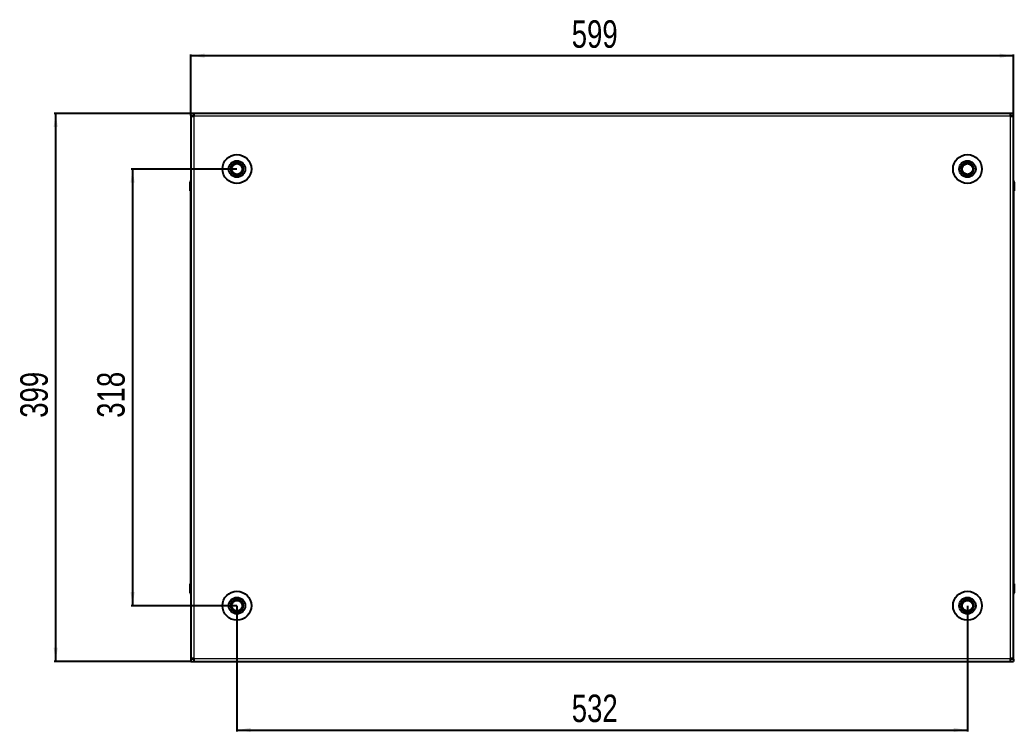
# Model space of a CAD drawing. Header units: millimetres. Extents: x 899 to 2755, y 934 to 1816.
# Drawn here: x 899 to 1623, y 1243 to 1762 of the extents above; entities that cross this region are included whole.
import ezdxf

# ---------------------------------------------------------------- set-up
doc = ezdxf.new("R2010")
doc.units = ezdxf.units.MM
doc.layers.add('FORMAT', color=7, linetype='Continuous')
doc.styles.add('SLDTEXTSTYLE0', font='TXT', dxfattribs={"width": 0.75})
doc.dimstyles.new('SLDDIMSTYLE0', dxfattribs={"dimtxt": 20, "dimasz": 10, "dimexe": 0, "dimexo": 0.0625, "dimgap": 5, "dimtad": 2, "dimdec": 1, "dimrnd": 1e-09, "dimzin": 12, "dimdsep": 46, "dimtxsty": 'SLDTEXTSTYLE0', "dimsah": 1, "dimcen": 0.09, "dimadec": 0, "dimazin": 3, "dimtfac": 1, "dimtofl": 0, "dimtmove": 0, "dimatfit": 3, "dimfxl": 0, "dimfrac": 2, "dimtolj": 1, "dimtzin": 12, "dimarcsym": 0})

# ---------------------------------------------------------------- blocks, each defined once
blk = doc.blocks.new('_D')
at = {"layer": 'FORMAT'}
for p, q in [((1023.96, 1693.43), (924.47, 1693.43)), ((925.47, 1294.43), (925.47, 1693.43)), ((1023.96, 1294.43), (924.47, 1294.43))]:
    blk.add_line(p, q, dxfattribs=at)
for points in [[(925.47, 1693.43), (923.93, 1683.43), (927.01, 1683.43)], [(925.47, 1294.43), (927.01, 1304.43), (923.93, 1304.43)]]:
    blk.add_solid(points, dxfattribs=at)
at = {"layer": 'FORMAT', "insert": (899.69, 1471.77), "char_height": 20, "attachment_point": 1, "rotation": 90, "style": 'SLDTEXTSTYLE0'}
blk.add_mtext('399', dxfattribs=at)
blk = doc.blocks.new('_D_1')
at = {"layer": 'FORMAT'}
for p, q in [((1023.97, 1693.44), (1023.97, 1736.43)), ((1622.97, 1735.43), (1023.97, 1735.43)), ((1622.97, 1693.44), (1622.97, 1736.43))]:
    blk.add_line(p, q, dxfattribs=at)
for points in [[(1023.97, 1735.43), (1033.97, 1733.9), (1033.97, 1736.97)], [(1622.97, 1735.43), (1612.97, 1736.97), (1612.97, 1733.9)]]:
    blk.add_solid(points, dxfattribs=at)
at = {"layer": 'FORMAT', "insert": (1301.3, 1761.22), "char_height": 20, "attachment_point": 1, "style": 'SLDTEXTSTYLE0'}
blk.add_mtext('599', dxfattribs=at)
blk = doc.blocks.new('_D_2')
at = {"layer": 'FORMAT'}
for p, q in [((1057.47, 1334.92), (1057.47, 1243.43)), ((1589.47, 1334.92), (1589.47, 1243.43)), ((1057.47, 1244.43), (1589.47, 1244.43))]:
    blk.add_line(p, q, dxfattribs=at)
for points in [[(1057.47, 1244.43), (1067.47, 1242.9), (1067.47, 1245.97)], [(1589.47, 1244.43), (1579.47, 1245.97), (1579.47, 1242.9)]]:
    blk.add_solid(points, dxfattribs=at)
at = {"layer": 'FORMAT', "insert": (1301.3, 1270.22), "char_height": 20, "attachment_point": 1, "style": 'SLDTEXTSTYLE0'}
blk.add_mtext('532', dxfattribs=at)
blk = doc.blocks.new('_D_3')
at = {"layer": 'FORMAT'}
for p, q in [((1057.46, 1652.93), (980.47, 1652.93)), ((981.47, 1652.93), (981.47, 1334.93)), ((1057.46, 1334.93), (980.47, 1334.93))]:
    blk.add_line(p, q, dxfattribs=at)
for points in [[(981.47, 1652.93), (979.93, 1642.93), (983.01, 1642.93)], [(981.47, 1334.93), (983.01, 1344.93), (979.93, 1344.93)]]:
    blk.add_solid(points, dxfattribs=at)
at = {"layer": 'FORMAT', "insert": (955.69, 1471.77), "char_height": 20, "attachment_point": 1, "rotation": 90, "style": 'SLDTEXTSTYLE0'}
blk.add_mtext('318', dxfattribs=at)

msp = doc.modelspace()

# ---------------------------------------------------------------- linework, layer by layer
at = {"color": 7, "linetype": 'Continuous', "lineweight": 25}
for p, q in [((1023.97, 1691.93), (1023.97, 1693.43)), ((1026.07, 1693.43), (1023.97, 1693.43)), ((1023.97, 1691.93), (1026.07, 1691.93)), ((1023.97, 1691.93), (1023.97, 1691.33)), ((1023.97, 1691.33), (1023.97, 1296.53)), ((1023.97, 1691.33), (1026.07, 1691.33)), ((1620.87, 1693.43), (1026.07, 1693.43)), ((1026.07, 1693.43), (1026.07, 1691.33)), ((1620.87, 1691.33), (1620.87, 1693.43)), ((1622.97, 1693.43), (1620.87, 1693.43)), ((1620.87, 1691.93), (1622.97, 1691.93)), ((1620.87, 1691.33), (1622.97, 1691.33)), ((1622.97, 1691.93), (1622.97, 1693.43)), ((1622.97, 1691.33), (1622.97, 1691.93)), ((1622.97, 1296.53), (1622.97, 1691.33)), ((1622.97, 1644.76), (1622.97, 1644.76)), ((1023.47, 1643.43), (1023.47, 1636.93)), ((1023.47, 1636.93), (1023.47, 1643.43)), ((1023.47, 1636.93), (1023.47, 1636.93)), ((1023.97, 1636.93), (1023.47, 1636.93)), ((1023.62, 1636.93), (1023.62, 1350.93)), ((1622.97, 1636.93), (1623.47, 1636.93)), ((1623.32, 1350.93), (1623.32, 1636.93)), ((1623.47, 1643.43), (1623.47, 1636.93)), ((1623.47, 1636.93), (1623.47, 1643.43)), ((1623.47, 1636.93), (1623.47, 1636.93)), ((1623.47, 1636.93), (1623.47, 1636.93)), ((1023.47, 1350.93), (1023.47, 1350.93)), ((1023.47, 1344.43), (1023.47, 1350.93)), ((1023.47, 1350.93), (1023.47, 1350.93)), ((1023.47, 1350.93), (1023.47, 1344.43)), ((1023.97, 1350.93), (1023.47, 1350.93)), ((1622.97, 1350.93), (1623.47, 1350.93)), ((1623.47, 1350.93), (1623.47, 1350.93)), ((1623.47, 1344.43), (1623.47, 1350.93)), ((1623.47, 1350.93), (1623.47, 1344.43)), ((1023.97, 1343.11), (1023.97, 1343.11)), ((1026.07, 1296.53), (1023.97, 1296.53)), ((1023.97, 1296.53), (1023.97, 1295.93)), ((1026.07, 1296.53), (1026.07, 1294.43)), ((1622.97, 1296.53), (1620.87, 1296.53)), ((1620.87, 1294.43), (1620.87, 1296.53)), ((1622.97, 1295.93), (1622.97, 1296.53)), ((1023.97, 1295.93), (1023.97, 1294.43)), ((1026.07, 1295.93), (1023.97, 1295.93)), ((1023.97, 1294.43), (1026.07, 1294.43)), ((1026.07, 1294.43), (1620.87, 1294.43)), ((1622.97, 1295.93), (1620.87, 1295.93)), ((1620.87, 1294.43), (1622.97, 1294.43)), ((1622.97, 1295.93), (1622.97, 1294.43))]:
    msp.add_line(p, q, dxfattribs=at)
at = {"color": 8, "linetype": 'Continuous', "lineweight": 18}
for p, q in [((1026.07, 1691.33), (1026.07, 1296.53)), ((1620.87, 1691.33), (1026.07, 1691.33)), ((1620.87, 1296.53), (1620.87, 1691.33)), ((1023.97, 1643.43), (1023.47, 1643.43)), ((1622.97, 1643.43), (1623.47, 1643.43)), ((1023.97, 1344.43), (1023.47, 1344.43)), ((1622.97, 1344.43), (1623.47, 1344.43)), ((1026.07, 1296.53), (1620.87, 1296.53))]:
    msp.add_line(p, q, dxfattribs=at)
at = {"color": 7, "linetype": 'Continuous', "lineweight": 25}
for centre, radius in [((1057.47, 1652.93), 10.5), ((1057.47, 1652.93), 6), ((1589.47, 1652.93), 10.5), ((1589.47, 1652.93), 6), ((1057.47, 1652.93), 3.9), ((1589.47, 1652.93), 3.9), ((1057.47, 1334.93), 10.5), ((1057.47, 1334.93), 6), ((1589.47, 1334.93), 10.5), ((1589.47, 1334.93), 6), ((1057.47, 1334.93), 3.9), ((1589.47, 1334.93), 3.9)]:
    msp.add_circle(centre, radius, dxfattribs=at)
for centre, radius, start, end in [((1057.47, 1652.93), 4.62, 120, 180), ((1057.47, 1652.93), 4.62, 180, 240), ((1057.47, 1652.93), 4.62, 60, 120), ((1057.47, 1652.93), 4.62, 360, 60), ((1057.47, 1652.93), 4.62, 300, 360), ((1589.47, 1652.93), 4.62, 120, 180), ((1589.47, 1652.93), 4.62, 180, 240), ((1589.47, 1652.93), 4.62, 60, 120), ((1589.47, 1652.93), 4.62, 360, 60), ((1589.47, 1652.93), 4.62, 300, 360), ((1025.47, 1643.43), 2, 138.57492, 180), ((1025.47, 1643.43), 2, 138.59038, 180), ((1057.47, 1652.93), 4.62, 240, 300), ((1589.47, 1652.93), 4.62, 240, 300), ((1621.47, 1643.43), 2, 33.94202, 41.40962), ((1621.47, 1643.43), 2, 0, 41.40962), ((1621.47, 1643.43), 2, 360, 18.58003), ((1025.47, 1344.43), 2, 180, 221.39416), ((1057.47, 1334.93), 4.62, 60, 120), ((1589.47, 1334.93), 4.62, 60, 120), ((1621.47, 1344.43), 2, 318.57492, 360), ((1621.47, 1344.43), 2, 318.59038, 0), ((1057.47, 1334.93), 4.62, 120, 180), ((1057.47, 1334.93), 4.62, 180, 240), ((1057.47, 1334.93), 4.62, 0, 60), ((1057.47, 1334.93), 4.62, 300, 0), ((1589.47, 1334.93), 4.62, 120, 180), ((1589.47, 1334.93), 4.62, 180, 240), ((1589.47, 1334.93), 4.62, 0, 60), ((1589.47, 1334.93), 4.62, 300, 0), ((1057.47, 1334.93), 4.62, 240, 300), ((1589.47, 1334.93), 4.62, 240, 300)]:
    msp.add_arc(centre, radius, start, end, dxfattribs=at)
for points, knots in [([(1052.85, 1652.93), (1053.18, 1653.51), (1053.75, 1654.49), (1054.57, 1655.91), (1054.98, 1656.62), (1055.16, 1656.93)], [0, 0, 0, 0, 0.439131, 0.751378, 1, 1, 1, 1]), ([(1055.16, 1648.93), (1054.83, 1649.51), (1054.26, 1650.49), (1053.44, 1651.91), (1053.03, 1652.62), (1052.85, 1652.93)], [0, 0, 0, 0, 0.439131, 0.751378, 1, 1, 1, 1]), ([(1055.16, 1656.93), (1055.36, 1656.93), (1056.07, 1656.93), (1057.37, 1656.93), (1058.76, 1656.93), (1059.51, 1656.93), (1059.78, 1656.93)], [0, 0, 0, 0, 0.139329, 0.48527, 0.816356, 1, 1, 1, 1]), ([(1059.78, 1656.93), (1060.11, 1656.36), (1060.68, 1655.38), (1061.5, 1653.96), (1061.91, 1653.25), (1062.09, 1652.93)], [0, 0, 0, 0, 0.439131, 0.751378, 1, 1, 1, 1]), ([(1062.09, 1652.93), (1061.76, 1652.36), (1061.19, 1651.38), (1060.37, 1649.96), (1059.96, 1649.25), (1059.78, 1648.93)], [0, 0, 0, 0, 0.439131, 0.751378, 1, 1, 1, 1]), ([(1584.85, 1652.93), (1585.18, 1653.51), (1585.75, 1654.49), (1586.57, 1655.91), (1586.98, 1656.62), (1587.16, 1656.93)], [0, 0, 0, 0, 0.439131, 0.751378, 1, 1, 1, 1]), ([(1587.16, 1648.93), (1586.83, 1649.51), (1586.26, 1650.49), (1585.44, 1651.91), (1585.03, 1652.62), (1584.85, 1652.93)], [0, 0, 0, 0, 0.439131, 0.751378, 1, 1, 1, 1]), ([(1587.16, 1656.93), (1587.36, 1656.93), (1588.07, 1656.93), (1589.37, 1656.93), (1590.76, 1656.93), (1591.51, 1656.93), (1591.78, 1656.93)], [0, 0, 0, 0, 0.139329, 0.48527, 0.816356, 1, 1, 1, 1]), ([(1591.78, 1656.93), (1592.11, 1656.36), (1592.68, 1655.38), (1593.5, 1653.96), (1593.91, 1653.25), (1594.09, 1652.93)], [0, 0, 0, 0, 0.439131, 0.751378, 1, 1, 1, 1]), ([(1594.09, 1652.93), (1593.76, 1652.36), (1593.19, 1651.38), (1592.37, 1649.96), (1591.96, 1649.25), (1591.78, 1648.93)], [0, 0, 0, 0, 0.439131, 0.751378, 1, 1, 1, 1]), ([(1059.78, 1648.93), (1059.51, 1648.93), (1058.76, 1648.93), (1057.37, 1648.93), (1056.07, 1648.93), (1055.36, 1648.93), (1055.16, 1648.93)], [0, 0, 0, 0, 0.183644, 0.51473, 0.860671, 1, 1, 1, 1]), ([(1591.78, 1648.93), (1591.51, 1648.93), (1590.76, 1648.93), (1589.37, 1648.93), (1588.07, 1648.93), (1587.36, 1648.93), (1587.16, 1648.93)], [0, 0, 0, 0, 0.183644, 0.51473, 0.860671, 1, 1, 1, 1]), ([(1052.85, 1334.93), (1053.18, 1335.51), (1053.75, 1336.49), (1054.57, 1337.91), (1054.98, 1338.62), (1055.16, 1338.93)], [0, 0, 0, 0, 0.439131, 0.751378, 1, 1, 1, 1]), ([(1055.16, 1330.93), (1054.83, 1331.51), (1054.26, 1332.49), (1053.44, 1333.91), (1053.03, 1334.62), (1052.85, 1334.93)], [0, 0, 0, 0, 0.439131, 0.751378, 1, 1, 1, 1]), ([(1055.16, 1338.93), (1055.36, 1338.93), (1056.07, 1338.93), (1057.37, 1338.93), (1058.76, 1338.93), (1059.51, 1338.93), (1059.78, 1338.93)], [0, 0, 0, 0, 0.139329, 0.48527, 0.816356, 1, 1, 1, 1]), ([(1059.78, 1338.93), (1060.11, 1338.36), (1060.68, 1337.38), (1061.5, 1335.96), (1061.91, 1335.25), (1062.09, 1334.93)], [0, 0, 0, 0, 0.439131, 0.751378, 1, 1, 1, 1]), ([(1062.09, 1334.93), (1061.76, 1334.36), (1061.19, 1333.38), (1060.37, 1331.96), (1059.96, 1331.25), (1059.78, 1330.93)], [0, 0, 0, 0, 0.439131, 0.751378, 1, 1, 1, 1]), ([(1584.85, 1334.93), (1585.18, 1335.51), (1585.75, 1336.49), (1586.57, 1337.91), (1586.98, 1338.62), (1587.16, 1338.93)], [0, 0, 0, 0, 0.439131, 0.751378, 1, 1, 1, 1]), ([(1587.16, 1330.93), (1586.83, 1331.51), (1586.26, 1332.49), (1585.44, 1333.91), (1585.03, 1334.62), (1584.85, 1334.93)], [0, 0, 0, 0, 0.439131, 0.751378, 1, 1, 1, 1]), ([(1587.16, 1338.93), (1587.36, 1338.93), (1588.07, 1338.93), (1589.37, 1338.93), (1590.76, 1338.93), (1591.51, 1338.93), (1591.78, 1338.93)], [0, 0, 0, 0, 0.139329, 0.48527, 0.816356, 1, 1, 1, 1]), ([(1591.78, 1338.93), (1592.11, 1338.36), (1592.68, 1337.38), (1593.5, 1335.96), (1593.91, 1335.25), (1594.09, 1334.93)], [0, 0, 0, 0, 0.439131, 0.751378, 1, 1, 1, 1]), ([(1594.09, 1334.93), (1593.76, 1334.36), (1593.19, 1333.38), (1592.37, 1331.96), (1591.96, 1331.25), (1591.78, 1330.93)], [0, 0, 0, 0, 0.439131, 0.751378, 1, 1, 1, 1]), ([(1059.78, 1330.93), (1059.51, 1330.93), (1058.76, 1330.93), (1057.37, 1330.93), (1056.07, 1330.93), (1055.36, 1330.93), (1055.16, 1330.93)], [0, 0, 0, 0, 0.183644, 0.51473, 0.860671, 1, 1, 1, 1]), ([(1591.78, 1330.93), (1591.51, 1330.93), (1590.76, 1330.93), (1589.37, 1330.93), (1588.07, 1330.93), (1587.36, 1330.93), (1587.16, 1330.93)], [0, 0, 0, 0, 0.183644, 0.51473, 0.860671, 1, 1, 1, 1])]:
    msp.add_open_spline(points, degree=3, knots=knots, dxfattribs=at)

# ---------------------------------------------------------------- dimensions: what is measured, and where the dimension line sits
at = {"layer": 'FORMAT'}
dim = msp.add_linear_dim(base=(1023.97, 1735.43), p1=(1622.97, 1693.43), p2=(1023.97, 1693.43), dimstyle='SLDDIMSTYLE0', dxfattribs=at)
dim.commit()
dim.dimension.update_dxf_attribs({"geometry": '_D_1', "text_midpoint": (1323.47, 1735.43), "dimtype": 160})
for base, p1, p2, angle, picture, middle in [((925.47, 1693.43), (1023.97, 1294.43), (1023.97, 1693.43), 90, '_D', (925.47, 1493.93)), ((981.47, 1334.93), (1057.47, 1652.93), (1057.47, 1334.93), 90, '_D_3', (981.47, 1493.93)), ((1589.47, 1244.43), (1057.47, 1334.93), (1589.47, 1334.93), 0, '_D_2', (1323.47, 1244.43))]:
    dim = msp.add_linear_dim(base=base, p1=p1, p2=p2, angle=angle, dimstyle='SLDDIMSTYLE0', dxfattribs=at)
    dim.commit()
    dim.dimension.update_dxf_attribs({"geometry": picture, "text_midpoint": middle, "dimtype": 160})

doc.saveas('drawing.dxf')
